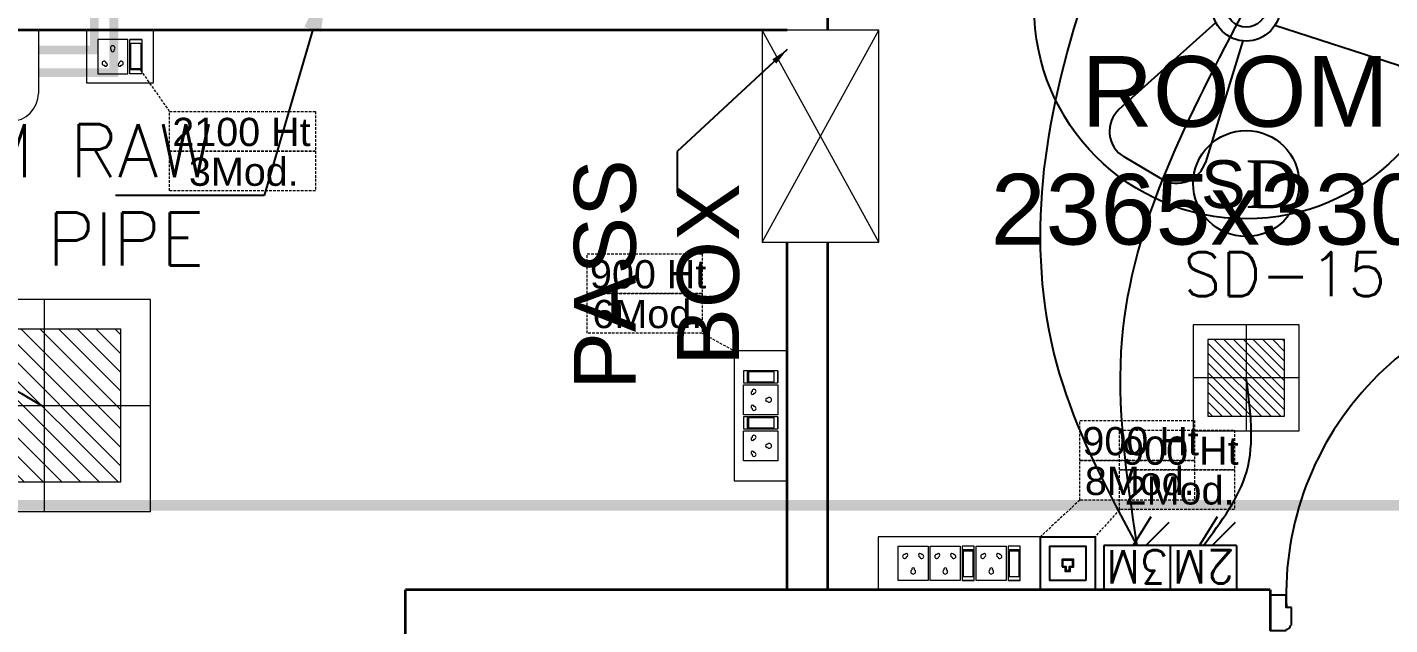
# Model space of a CAD drawing. Extents: x 3550807 to 4078732, y -628171 to -515859.
# Drawn here: x 3563039 to 3566892, y -525373 to -523682 of the extents above; entities that cross this region are included whole.
import ezdxf
from ezdxf import colors
from ezdxf.entities.mleader import LeaderData, LeaderLine
from ezdxf.math import Vec2, Vec3

# ---------------------------------------------------------------- set-up
doc = ezdxf.new("R2010")
doc.units = 0
doc.header["$LTSCALE"] = 6
doc.header["$MEASUREMENT"] = 0
for name, pattern in [('1', [0]), ('CONTINU', [0]), ('DASHED2', [0.375, 0.25, -0.125])]:
    doc.linetypes.add(name, pattern=pattern)
doc.layers.get('0').update_dxf_attribs({"linetype": 'CONTINUOUS'})
for name, color, linetype in [('24W UPS POWER LIGHT', 5, 'CONTINUOUS'), ('DIM', 7, 'CONTINUOUS'), ('DOOR', 44, 'CONTINUOUS'), ('ELE 36W LED LIGHT', 6, 'CONTINUOUS'), ('ELE-1200MM CEILINGFAN', 6, 'CONTINUOUS'), ('ELE-2M UPS P.SB', 3, 'CONTINUOUS'), ('ELE-3M RAW P.SB', 40, 'CONTINUOUS'), ('ELE.LAN POINT', 3, 'CONTINUOUS'), ('FA-FIRE TEXT', 7, 'CONTINUOUS'), ('HVAC_HI-WALL_1.5TR', 5, 'CONTINUOUS'), ('MEP_HVAC_COPPER_PIPE', 5, 'CONTINUOUS'), ('MEP_HVAC_DRAIN_PIPE', 7, 'CONTINUOUS'), ('TEXT', 5, 'CONTINUOUS')]:
    doc.layers.add(name, color=color, linetype=linetype)
doc.layers.add('CFT_LOOPING', color=7, linetype='1', lineweight=0, true_color=0xd6d600)
for name, color, linetype, lineweight in [('ELE-24W EMERGENCY  LED LIGHT', 5, 'CONTINUOUS', 18), ('ELE-2NOS OF 6-16 RAW POWER SOCKET', 1, 'CONTINUOUS', 20), ('ELE-36W LED LIGHT', 210, 'CONTINUOUS', 18), ('ELE-3NOS 6-16A POWER SOCKET', 5, 'CONTINUOUS', 25), ('FA-BELOW SMOKE DERECTOR', 1, 'CONTINUOUS', 25), ('MEP_HVAC_VRF_COPPER_PIPE', 6, 'CONTINUOUS', 9), ('PL-SOFT  WATER SUPPLY PIPE', 162, 'CONTINUOUS', 9), ('WALL', 10, 'CONTINUOUS', 35), ('WIN', 151, 'CONTINUOUS', 9)]:
    doc.layers.add(name, color=color, linetype=linetype, lineweight=lineweight)
doc.layers.add('ELE-6A AC SOCKET', color=7, linetype='CONTINUOUS', true_color=0x00ceb6)
doc.layers.add('ELE-LIGHTING WIRING', color=7, linetype='CONTINUOUS', true_color=0x63d7b6)
doc.styles.add('ARIAL', font='arial.ttf')
doc.styles.add('PDF Times New Roman', font='times.ttf')
doc.styles.add('ROMANS', font='romans.shx')
doc.styles.get("Standard").update_dxf_attribs({"font": 'SIMPLEX'})
doc.dimstyles.new('TEXT', dxfattribs={"dimscale": 0, "dimtxt": 500, "dimasz": 100, "dimexe": 75, "dimexo": 100, "dimgap": 50, "dimtad": 0, "dimdec": 0, "dimzin": 0, "dimdsep": 46, "dimtxsty": 'ARIAL', "dimblk": 'OBLIQUE', "dimcen": 0.09, "dimdle": 100, "dimclrd": 256, "dimclre": 256, "dimclrt": 6, "dimadec": 0, "dimazin": 0, "dimtfac": 1, "dimtdec": 0, "dimtofl": 0, "dimtmove": 2, "dimatfit": 3, "dimfxl": 0, "dimfrac": 2, "dimtolj": 1, "dimtzin": 0, "dimarcsym": 0})

# ---------------------------------------------------------------- blocks, each defined once
blk = doc.blocks.new('A$C19B8274B')
at = {"layer": 'DOOR', "color": 8}
for p, q in [((-45, 925), (-80, 925)), ((-80, 50), (-80, 925)), ((-45, 50), (-45, 925)), ((-45, 50), (-80, 50)), ((-940, -35), (-942.5, -35)), ((-60, -35), (-57.5, -35)), ((-955, -50), (-955, -47.5)), ((-45, -50), (-45, -47.5))]:
    blk.add_line(p, q, dxfattribs=at)
for points in [[(-940, 15), (-955, 15), (-955, 50), (-1000, 50), (-1000, -50), (-955, -50)], [(-60, 15), (-45, 15), (-45, 50), (0, 50), (0, -50), (-45, -50)], [(-940, -35), (-940, 15)], [(-60, -35), (-60, 15)]]:
    blk.add_lwpolyline(points, dxfattribs=at)
for centre, radius, start, end in [((-80, 50), 875, 90, 182.2924427752461), ((-955, -35), 12.5, 270, 0), ((-45, -35), 12.5, 180, 270)]:
    blk.add_arc(centre, radius, start, end, dxfattribs=at)
blk = doc.blocks.new('_Oblique')
at = {"color": 0, "linetype": 'ByBlock', "lineweight": -2}
blk.add_line((-0.5, -0.5), (0.5, 0.5), dxfattribs=at)
blk = doc.blocks.new('light300x600')
at = {"layer": 'ELE-36W LED LIGHT', "lineweight": 0}
for p, q in [((918214.7090835375, -78407.37249509472), (918214.7090835375, -79007.37249509478)), ((918814.7090835375, -78407.37249509472), (918214.7090835375, -78407.37249509472)), ((918514.7090835375, -78407.37249509472), (918514.7090835375, -79007.37249509478)), ((918814.7090835375, -79007.37249509478), (918814.7090835375, -78407.37249509472)), ((918298.3389551704, -78491.25845918385), (918298.5950476268, -78491.00236672752)), ((918298.3389551704, -78544.29146777285), (918351.6280562157, -78491.00236672752)), ((918298.3389551701, -78597.32447636187), (918404.6610648044, -78491.00236672758)), ((918298.3389551701, -78650.35748495086), (918457.6940733936, -78491.00236672755)), ((918298.3389551704, -78703.39049353982), (918510.7270819825, -78491.00236672752)), ((918298.3389551704, -78756.4235021288), (918563.7600905717, -78491.00236672751)), ((918298.3389551701, -78809.45651071782), (918616.7930991607, -78491.00236672758)), ((918298.3389551701, -78862.48951930682), (918669.8261077496, -78491.00236672752)), ((918298.3389551704, -78915.52252789578), (918722.8591163385, -78491.00236672752)), ((918298.3389551701, -78491.00236672754), (918298.3389551701, -78923.74262346195)), ((918731.0792119048, -78491.00236672754), (918298.3389551701, -78491.00236672754)), ((918731.0792119048, -78923.74262346195), (918731.0792119048, -78491.00236672754)), ((918343.1518681933, -78923.7426234619), (918731.0792119048, -78535.81527975028)), ((918396.1848767822, -78923.74262346196), (918731.0792119048, -78588.8482883393)), ((918449.2178853712, -78923.74262346196), (918731.0792119048, -78641.88129692829)), ((918214.7090835375, -78707.37249509475), (918814.7090835375, -78707.37249509475)), ((918502.2508939601, -78923.7426234619), (918731.0792119048, -78694.91430551725)), ((918555.2839025491, -78923.74262346193), (918731.0792119048, -78747.94731410629)), ((918608.316911138, -78923.74262346196), (918731.0792119048, -78800.98032269526)), ((918661.349919727, -78923.74262346196), (918731.0792119048, -78854.01333128425)), ((918714.3829283161, -78923.74262346199), (918731.0792119048, -78907.04633987321)), ((918298.3389551701, -78923.74262346195), (918731.0792119048, -78923.74262346195)), ((918214.7090835375, -79007.37249509478), (918814.7090835375, -79007.37249509478))]:
    blk.add_line(p, q, dxfattribs=at)
blk = doc.blocks.new('24w led emeregency')
at = {"layer": 'ELE-24W EMERGENCY  LED LIGHT'}
h = blk.add_hatch(dxfattribs=at)
h.set_pattern_fill('ANSI31', scale=166.666666666665, style=0)
h.set_pattern_definition([(45, (0, 0), (-14.73139127471959, 14.7313912747196), [])])
h.paths.add_polyline_path([(-115.397401795839, -115.397401795839), (-115.397401795839, 115.397401795839), (115.397401795839, 115.397401795839), (115.397401795839, -115.397401795839)])
at = {"layer": 'ELE-24W EMERGENCY  LED LIGHT', "color": 5}
for p, q in [((0, 160), (0, -160)), ((-160, 0), (160, 0))]:
    blk.add_line(p, q, dxfattribs=at)
for points in [[(-160, -160), (-160, 160), (160, 160), (160, -160)], [(-115.397401795839, -115.397401795839), (-115.397401795839, 115.397401795839), (115.397401795839, 115.397401795839), (115.397401795839, -115.397401795839)]]:
    blk.add_lwpolyline(points, close=True, dxfattribs=at)
blk = doc.blocks.new('A$C07FB25EA')
at = {"layer": 'ELE-1200MM CEILINGFAN', "color": 3}
for p, q in [((6.532776267500593, 13.36735990063607), (9.466628320107704, 11.64112324596863)), ((0.2555713899018883, 2.637343919337582), (3.168330920685548, 12.07415516399124)), ((9.838218455632159, 7.943537505430868), (2.358767898105725, 1.207109641702118)), ((-11.7984145034352, 4.548378357842012), (-2.224771563924151, 1.439198100535577)), ((-14.84286138923198, -1.026129745423532), (-14.81482261964993, 2.37777899041248)), ((-2.411792527615034, -1.097340643536882), (-12.04069056159642, -3.293222517087997)), ((2.156221137716784, -1.540003275806157), (8.872359640910874, -8.780932646906876)), ((1.960196047803038, -12.49191586327652), (-0.1339963341779367, -2.646307742243152)), ((8.31008512173139, -12.34123015521618), (5.348194299542229, -14.01890223638475))]:
    blk.add_line(p, q, dxfattribs=at)
at = {"layer": 'ELE-1200MM CEILINGFAN', "color": 5, "ltscale": 10}
blk.add_circle((0, 0), 16.44920765180997, dxfattribs=at)
at = {"layer": 'ELE-1200MM CEILINGFAN', "color": 3}
for radius in [2.649698036423876, 1.57768634052507]:
    blk.add_circle((0, 0), radius, dxfattribs=at)
for centre, radius, start, end in [((5.364932230608247, 11.38253260855709), 2.302911, 59.52805232013018, 162.5228544712673), ((8.29878428322263, 9.656295953875087), 2.302911, 311.9493309576654, 59.52805232013018), ((-12.51198974412546, 2.358810032856127), 2.302911000000001, 71.9493309579858, 179.5280523201116), ((-12.54002851371843, -1.045098702990799), 2.302911000000001, 179.5280523201116, 282.5228544713182), ((7.175096283113817, -10.33743390556629), 2.302911000000001, 299.5280523201873, 42.52285447146621), ((4.213205460910103, -12.01510598673485), 2.302911000000001, 191.9493309577734, 299.5280523201873)]:
    blk.add_arc(centre, radius, start, end, dxfattribs=at)
blk = doc.blocks.new('2M UPS SB')
at = {"layer": 'ELE-2M UPS P.SB', "color": 3}
for p, q in [((-133.7655910551548, 160), (-69.26612788438797, 265.2194964364171)), ((-88.23655763268471, 160), (-3.38374388217926, 244.8528137430549)), ((-240, 160), (-240, 0)), ((0, 160), (-240, 160)), ((0, 160), (0, 0))]:
    blk.add_line(p, q, dxfattribs=at)
blk.add_text('2M', height=120, rotation=180, dxfattribs=at).set_placement((-6.021764248609543, 142.9791077449918))
blk = doc.blocks.new('TEWSER')
at = {"layer": 'ELE-3M RAW P.SB'}
for p, q in [((0, 0), (125, 0)), ((0, 0), (0, -187.5000000001164)), ((0, -68.9348106419202), (-66.29126073652878, -2.643549905624241)), ((0, -104.5043680202216), (-82.20273159211501, -54.11416240036488)), ((0, -187.5000000001164), (125, -187.5000000001164))]:
    blk.add_line(p, q, dxfattribs=at)
blk.add_text('3M', height=93.75000000006436, rotation=269.9999999999999, dxfattribs=at).set_placement((13.29757207352668, -4.704503317945637))
blk = doc.blocks.new('RTUH 6U')
at = {"layer": 'ELE-2NOS OF 6-16 RAW POWER SOCKET', "color": 30, "ltscale": 300}
for p, q in [((-311.5148522858508, -26.47821136575658), (-226.5000409251079, -26.47821136575658)), ((-311.5148522858508, -123.5216896266211), (-311.5148522858508, -26.47821136575658)), ((-226.5000409251079, -26.47821136575658), (-226.5000409251079, -123.5216896266211)), ((-187.0565626639873, -26.47821136575658), (-220.8652583165094, -26.47821136575658)), ((-220.8652583165094, -26.47821136575658), (-220.8652583165094, -123.5216896266211)), ((-189.8739539682865, -37.04342875699513), (-218.0478670122102, -37.04342875699513)), ((-218.0478670122102, -37.04342875699513), (-218.0478670122102, -112.9564722352661)), ((-189.8739539682865, -112.9564722352661), (-189.8739539682865, -37.04342875699513)), ((-187.0565626639873, -123.5216896266211), (-187.0565626639873, -26.47821136575658)), ((-187.0565626639873, -123.5216896266211), (-187.0565626639873, -26.47821136575658)), ((-181.4217800553888, -123.5216896266211), (-181.4217800553888, -26.47821136575658)), ((-181.4217800553888, -26.47821136575658), (-96.40696869464591, -26.47821136575658)), ((-96.40696869464591, -26.47821136575658), (-96.40696869464591, -123.5216896266211)), ((-56.96349043352529, -26.47821136575658), (-90.77218608604744, -26.47821136575658)), ((-90.77218608604744, -26.47821136575658), (-90.77218608604744, -123.5216896266211)), ((-59.78088173829019, -37.04342875699513), (-87.9547947817482, -37.04342875699513)), ((-87.9547947817482, -37.04342875699513), (-87.9547947817482, -112.9564722352661)), ((-59.78088173829019, -112.9564722352661), (-59.78088173829019, -37.04342875699513)), ((-56.96349043352529, -123.5216896266211), (-56.96349043352529, -26.47821136575658)), ((-56.96349043352529, -123.5216896266211), (-56.96349043352529, -26.47821136575658)), ((-189.8739539682865, -40.42429832229391), (-218.0478670122102, -40.42429832229391)), ((-59.78088173829019, -40.42429832229391), (-87.9547947817482, -40.42429832229391)), ((-218.0478670122102, -112.9564722352661), (-189.8739539682865, -112.9564722352661)), ((-87.9547947817482, -112.9564722352661), (-59.78088173829019, -112.9564722352661)), ((-226.5000409251079, -123.5216896266211), (-311.5148522858508, -123.5216896266211)), ((-187.0565626639873, -123.5216896266211), (-220.8652583165094, -123.5216896266211)), ((-220.8652583165094, -123.5216896266211), (-187.0565626639873, -123.5216896266211)), ((-96.40696869464591, -123.5216896266211), (-181.4217800553888, -123.5216896266211)), ((-56.96349043352529, -123.5216896266211), (-90.77218608604744, -123.5216896266211)), ((-90.77218608604744, -123.5216896266211), (-56.96349043352529, -123.5216896266211))]:
    blk.add_line(p, q, dxfattribs=at)
blk.add_lwpolyline([(-4.092510789632797e-05, 4.950386937707663e-05), (-368.4783017947339, 4.950386937707663e-05), (-368.4783017947339, -149.9999504961306), (-4.092510789632797e-05, -149.9999504961306)], close=True, dxfattribs=at)
for centre, radius, start, end in [((-293.2345507191494, -56.05690794810653), 5.702069884256065, 87.48996629468185, 354.7310871131253), ((-288.7399569302797, -52.13456946169026), 4.600757324912477, 284.9048633383454, 157.3161900704558), ((-249.274936280679, -52.13456946169026), 4.600757324912477, 22.68380993221952, 255.0951366616546), ((-244.7803424918093, -56.05690794810653), 5.702069884256065, 185.2689128868746, 92.51003370531816), ((-163.1414784886874, -56.05690794810653), 5.702069884256065, 87.48996629468185, 354.7310871131253), ((-158.6468846998177, -52.13456946169026), 4.600757324912477, 284.9048633383454, 157.3161900677805), ((-119.181864050217, -52.13456946169026), 4.600757324912477, 22.68380993221952, 255.0951366616546), ((-114.6872702613473, -56.05690794810653), 5.702069884256065, 185.2689128868746, 92.51003370531816), ((-269.0074466057122, -98.95577360759489), 6.616767067351513, 127.1583653105455, 52.84163468502312), ((-269.0074466057122, -92.33763240661938), 4.216839631110872, 341.4031195241894, 198.5968804773098), ((-138.9143743752502, -98.95577360759489), 6.616767067351513, 127.1583653105455, 52.84163468502312), ((-138.9143743752502, -92.33763240661938), 4.216839631110872, 341.4031195241894, 198.5968804773098)]:
    blk.add_arc(centre, radius, start, end, dxfattribs=at)
blk = doc.blocks.new('543WYH')
at = {"layer": 'ELE-2NOS OF 6-16 RAW POWER SOCKET', "color": 30, "linetype": 'ByBlock'}
for p, q in [((-123.5217769169249, -56.96345380821731), (-123.5217769169249, -90.77214946039021)), ((-26.47829865571111, -56.96345380821731), (-123.5217769169249, -56.96345380821731)), ((-26.47829865571111, -56.96345380821731), (-123.5217769169249, -56.96345380821731)), ((-112.9565595253371, -59.78084511263296), (-112.9565595253371, -87.95475815609097)), ((-37.04351604729891, -59.78084511263296), (-112.9565595253371, -59.78084511263296)), ((-109.5756899602711, -59.78084511263296), (-109.5756899602711, -87.95475815609097)), ((-37.04351604729891, -87.95475815609097), (-37.04351604729891, -59.78084511263296)), ((-26.47829865571111, -56.96345380821731), (-26.47829865571111, -90.77214946039021)), ((-26.47829865571111, -90.77214946039021), (-26.47829865571111, -56.96345380821731)), ((-123.5217769169249, -90.77214946039021), (-26.47829865571111, -90.77214946039021)), ((-123.5217769169249, -96.40693206898868), (-26.47829865571111, -96.40693206898868)), ((-123.5217769169249, -181.4217434299644), (-123.5217769169249, -96.40693206898868)), ((-112.9565595253371, -87.95475815609097), (-37.04351604729891, -87.95475815609097)), ((-26.47829865571111, -96.40693206898868), (-26.47829865571111, -181.4217434299644)), ((-26.47829865571111, -181.4217434299644), (-123.5217769169249, -181.4217434299644)), ((-123.5217769169249, -187.0565260385629), (-123.5217769169249, -220.8652216907358)), ((-26.47829865571111, -187.0565260385629), (-123.5217769169249, -187.0565260385629)), ((-26.47829865571111, -187.0565260385629), (-123.5217769169249, -187.0565260385629)), ((-112.9565595253371, -189.8739173429785), (-112.9565595253371, -218.047830386553)), ((-37.04351604729891, -189.8739173429785), (-112.9565595253371, -189.8739173429785)), ((-109.5756899602711, -189.8739173429785), (-109.5756899602711, -218.047830386553)), ((-37.04351604729891, -218.047830386553), (-37.04351604729891, -189.8739173429785)), ((-26.47829865571111, -187.0565260385629), (-26.47829865571111, -220.8652216907358)), ((-26.47829865571111, -220.8652216907358), (-26.47829865571111, -187.0565260385629)), ((-123.5217769169249, -220.8652216907358), (-26.47829865571111, -220.8652216907358)), ((-123.5217769169249, -311.5148156604264), (-123.5217769169249, -226.5000042994507)), ((-123.5217769169249, -226.5000042994507), (-26.47829865571111, -226.5000042994507)), ((-112.9565595253371, -218.047830386553), (-37.04351604729891, -218.047830386553)), ((-26.47829865571111, -226.5000042994507), (-26.47829865571111, -311.5148156604264)), ((-26.47829865571111, -311.5148156604264), (-123.5217769169249, -311.5148156604264)), ((-123.5217769169249, -402.164409630117), (-123.5217769169249, -317.1495982691413)), ((-123.5217769169249, -317.1495982691413), (-26.47829865571111, -317.1495982691413)), ((-26.47829865571111, -317.1495982691413), (-26.47829865571111, -402.164409630117)), ((-26.47829865571111, -402.164409630117), (-123.5217769169249, -402.164409630117))]:
    blk.add_line(p, q, dxfattribs=at)
blk.add_lwpolyline([(-150.0000377865508, -4.299450665712357e-06), (-150.0000377865508, -459.1278591387672), (-3.778655081987381e-05, -459.1278591387672), (-3.778655081987381e-05, -4.299450665712357e-06)], close=True, dxfattribs=at)
for centre, radius, start, end in [((-97.86541882064193, -119.1818274246762), 4.600757324911249, 112.6838099348948, 345.0951366623098), ((-93.9430803344585, -114.6872336358065), 5.702069884254543, 275.2689128867673, 182.510033704047), ((-97.86541882064193, -158.6468480741605), 4.600757324911249, 14.90486333769024, 247.3161900656643), ((-57.6623558755964, -138.914337749593), 4.216839631109748, 71.40311952469378, 288.5968804753062), ((-51.0442146747373, -138.914337749593), 6.616767067349747, 217.1583653105455, 142.8416346886511), ((-93.9430803344585, -163.141441863263), 5.702069884254543, 177.489966295953, 84.73108711323273), ((-97.86541882064193, -249.2748996550217), 4.600757324911249, 112.6838099348948, 345.0951366609087), ((-93.9430803344585, -244.780305866152), 5.702069884254543, 275.2689128867673, 182.5100337052157), ((-57.6623558755964, -269.0074099799385), 4.216839631109748, 71.40311952469378, 288.5968804753062), ((-51.0442146747373, -269.0074099799385), 6.616767067349747, 217.1583653105455, 142.8416346894545), ((-97.86541882064193, -288.7399203048553), 4.600757324911249, 14.90486333909126, 247.3161900651052), ((-93.9430803344585, -293.234514093725), 5.702069884254543, 177.4899662947843, 84.73108711323273), ((-97.86541882064193, -339.9244936248288), 4.600757324911249, 112.6838099343357, 345.0951366623098), ((-93.9430803344585, -335.4298998358427), 5.702069884254543, 275.2689128867673, 182.5100337052157), ((-97.86541882064193, -379.3895142744295), 4.600757324911249, 14.90486333769024, 247.3161900656643), ((-93.9430803344585, -383.8841080634156), 5.702069884254543, 177.4899662947843, 84.73108711323273), ((-57.6623558755964, -359.6570039496291), 4.216839631109748, 71.40311952469378, 288.5968804753062), ((-51.0442146747373, -359.6570039496291), 6.616767067349747, 217.1583653105455, 142.8416346894545)]:
    blk.add_arc(centre, radius, start, end, dxfattribs=at)
blk = doc.blocks.new('EQ2WE')
at = {"layer": 'ELE-6A AC SOCKET', "lineweight": 0}
for p, q in [((-98.74961535586044, 169.5296093540965), (-215.4297063327394, 169.5296093540965)), ((-215.4297063327394, 169.5296093540965), (-215.4297063327394, 36.34056040062569)), ((-98.74961535586044, 36.34056040062569), (-98.74961535586044, 169.5296093540965)), ((-91.01605767477304, 36.34056040062569), (-91.01605767477304, 169.5296093540965)), ((-91.01605767477304, 169.5296093540965), (-44.61471158778295, 169.5296093540965)), ((-44.61471158778295, 169.5296093540965), (-91.01605767477304, 169.5296093540965)), ((-44.61471158778295, 169.5296093540965), (-44.61471158778295, 36.34056040062569)), ((-44.61471158778295, 169.5296093540965), (-44.61471158778295, 36.34056040062569)), ((-87.14927883446217, 50.84098105295561), (-87.14927883446217, 155.0291887017665)), ((-87.14927883446217, 155.0291887017665), (-48.48149042809382, 155.0291887017665)), ((-48.48149042809382, 155.0291887017665), (-48.48149042809382, 50.84098105295561)), ((-48.48149042809382, 55.48111566121224), (-87.14927883446217, 55.48111566121224)), ((-215.4297063327394, 36.34056040062569), (-98.74961535586044, 36.34056040062569)), ((-44.61471158778295, 36.34056040062569), (-91.01605767477304, 36.34056040062569)), ((-48.48149042809382, 50.84098105295561), (-87.14927883446217, 50.84098105295561))]:
    blk.add_line(p, q, dxfattribs=at)
blk.add_lwpolyline([(0, 0), (-257.3377121933736, 0), (-257.3377121933736, 205.8701697547222), (0, 205.8701697547222)], close=True, dxfattribs=at)
for centre, radius, start, end in [((-157.0896608447656, 135.8136806810508), 9.081299729220849, 307.1583653148004, 232.8416346884283), ((-157.0896608447656, 126.7304949983954), 5.787476604568305, 161.4031195280473, 18.59688047086035), ((-190.3405810883269, 76.93636897683609), 7.825907300167327, 5.268912887902898, 272.5100337055451), ((-184.1718958457932, 71.55308571003843), 6.314391276533496, 202.6838099291593, 75.09513666362629), ((-130.0074258428067, 71.55308571003843), 6.314391276533496, 104.9048633363737, 337.3161900708406), ((-123.8387406007387, 76.93636897683609), 7.825907300167327, 267.4899662944549, 174.7310871120971)]:
    blk.add_arc(centre, radius, start, end, dxfattribs=at)
blk = doc.blocks.new('Voice')
at = {"layer": 'ELE.LAN POINT', "color": 6}
for points in [[(-0.0001435091835446656, -31.83524279187447), (127.8731920092255, -31.83524279191364), (127.8731920092255, 91.99998739433515), (-0.0001435091835446656, 91.99998739437433)], [(21.85946668858487, -9.975632593831826), (106.0135818114571, -9.975632593831826), (106.0135818114571, 70.14037719625334), (21.85946668858487, 70.14037719629252)], [(77.26763112169853, 21.4423185055611), (69.73059573140364, 21.4423185055611), (69.73059573140364, 11.69924630392988), (58.14245276861877, 11.69924630392988), (58.14245276861877, 21.4423185055611), (50.60541737832387, 21.4423185055611), (50.60541737832387, 38.72242609717381), (77.26763112169853, 38.72242609717381)], [(75.92159601097843, 22.78835361628119), (68.38456062068354, 22.78835361628119), (68.38456062068354, 13.04528141464998), (59.48848787933886, 13.04528141464998), (59.48848787933886, 22.78835361628119), (51.95145248904397, 22.78835361628119), (51.95145248904397, 37.37639098645371), (75.92159601097843, 37.37639098645371)]]:
    blk.add_lwpolyline(points, close=True, dxfattribs=at)
blk = doc.blocks.new('SMOKE DETECTOR')
at = {"layer": 'FA-BELOW SMOKE DERECTOR', "color": 7}
blk.add_circle((931028.7306233168, -118293.8702529273), 166.0108993562608, dxfattribs=at)
at = {"layer": 'FA-BELOW SMOKE DERECTOR', "insert": (930887.0836242564, -118372.9609814075), "char_height": 150, "attachment_point": 7, "style": 'PDF Times New Roman'}
blk.add_mtext('{\\fArial|b0|i0|c0|p34;S}D', dxfattribs=at)
blk = doc.blocks.new('HI WALL SPLIT AC UNIT 1.5TR')
at = {"layer": 'HVAC_HI-WALL_1.5TR', "color": 7, "lineweight": 5}
for p, q in [((1295285.094062001, -129882.4152555451), (1295362.690297949, -129951.570953507)), ((1295594.968264924, -129882.4152555451), (1295517.372028977, -129951.570953507))]:
    blk.add_line(p, q, dxfattribs=at)
at = {"layer": 'HVAC_HI-WALL_1.5TR', "color": 5, "lineweight": 5}
for p, q in [((1295075.965363557, -129962.8062686893), (1295847.465363557, -129962.8062686893)), ((1294997.215363557, -130220.8062686893), (1294997.215363557, -130041.5562686893)), ((1295926.215363557, -130220.8062686893), (1295926.215363557, -130041.5562686893)), ((1294997.215363557, -130220.8062686893), (1295926.215363557, -130220.8062686893))]:
    blk.add_line(p, q, dxfattribs=at)
at = {"layer": 'HVAC_HI-WALL_1.5TR', "color": 8, "lineweight": 5}
for p, q in [((1295075.965363557, -129969.7335215405), (1295847.465363557, -129969.7335215405)), ((1295075.965363557, -129978.9698862642), (1295847.465363557, -129978.9698862642)), ((1295075.965363557, -129988.2062509879), (1295847.465363557, -129988.2062509879)), ((1295075.965363557, -129999.7517275843), (1295847.465363557, -129999.7517275843)), ((1295075.965363557, -130008.9880095412), (1295847.465363557, -130008.9880095412))]:
    blk.add_line(p, q, dxfattribs=at)
at = {"layer": 'HVAC_HI-WALL_1.5TR', "color": 5, "lineweight": 5}
for centre, radius, start, end in [((1295075.965363557, -130041.5562686895), 78.75, 90, 180), ((1295847.465363557, -130041.5562686895), 78.7500000000291, 0, 90)]:
    blk.add_arc(centre, radius, start, end, dxfattribs=at)
at = {"layer": 'HVAC_HI-WALL_1.5TR', "color": 7, "lineweight": 5}
for points in [[(1295304.003380456, -129864.2081092676), (1295266.184743546, -129900.6224018228), (1295175.851184335, -129768.959344816)], [(1295576.05894647, -129864.2081092676), (1295613.877583379, -129900.6224018228), (1295704.21114259, -129768.959344816)]]:
    blk.add_solid(points, dxfattribs=at)
blk = doc.blocks.new('1232')
at = {"layer": 'WALL', "color": 8, "linetype": 'ByBlock'}
for p, q in [((-17919.99999999767, 14194.17209221388), (-17919.99999999627, 15045.17209221143)), ((-18034.99999999581, 14194.17209221376), (-20314.99999999581, 14194.17209221376)), ((-18034.99999999627, 12610.17209221411, -101230.7692307693), (-18034.99999999627, 13594.17209221388, -101230.7692307693)), ((-17920.00000000093, 12610.17209221423), (-17919.99999999907, 13594.17209221399)), ((-16669.08446948789, 12610.17209221469), (-19115, 12610.17209221423)), ((-19114.99999999814, 9945.172092215507), (-19115, 12610.17209221376)), ((-16669.08446948789, 12610.17209221469), (-16669.08446948789, 12495.17209221469))]:
    blk.add_line(p, q, dxfattribs=at)
at = {"layer": 'WALL', "color": 8, "lineweight": 0}
blk.add_line((-18999.99999999953, 12610.1720922133), (-16870.0000000149, 12610.17209221516), dxfattribs=at)
at = {"layer": 'WIN', "color": 8, "linetype": 'Continuous'}
for p, q in [((-17775.78369016247, 13594.17209221411), (-18105.78369016247, 14194.17209221376)), ((-18105.78369016247, 13594.17209221388), (-17775.78369016247, 14194.17209221376))]:
    blk.add_line(p, q, dxfattribs=at)
blk.add_lwpolyline([(-18105.78369016247, 13594.17209221388), (-17775.78369016247, 13594.17209221411), (-17775.78369016247, 14194.17209221388), (-18105.78369016247, 14194.17209221388)], close=True, dxfattribs=at)
at = {"layer": 'DOOR', "color": 8, "linetype": 'Continuous'}
blk.add_blockref('A$C19B8274B', (-15669.08446948789, 12545.17209221749), dxfattribs=at)
at = {"layer": 'DIM', "color": 8, "insert": (-16768.28265651409, 14185.74142401165), "char_height": 200, "width": 1980.80319216795, "attachment_point": 5, "style": 'ARIAL'}
blk.add_mtext('SPERM COLLECTION ROOM 2365x3300', dxfattribs=at)
at = {"layer": 'DIM', "color": 8, "linetype": 'Continuous', "insert": (-18403.72254816024, 13502.16848158126, -101230.7692307693), "char_height": 175, "width": 1149.249658935878, "attachment_point": 5, "rotation": 90, "style": 'ARIAL'}
blk.add_mtext('PASS BOX', dxfattribs=at)
at = {"layer": 'WIN', "color": 8, "linetype": 'Continuous'}
blk.add_leader([(-18034.99999999581, 14139.17026212241, -101230.7692307694), (-18346.47903044708, 13850.63858705189, -101230.7692307694), (-18346.47903044708, 13732.87135203916, -101230.7692307694)], dimstyle='TEXT', override={"dimscale": 1, "dimtxt": 200, "dimasz": 50, "dimfxl": 0.18}, dxfattribs=at)

msp = doc.modelspace()

# ---------------------------------------------------------------- linework, layer by layer
at = {"layer": 'CFT_LOOPING', "color": 7, "linetype": 'DASHED2', "ltscale": 5}
for p, q in [((3563441.864739097, -523920.0898109892), (3563359.959009978, -523802.7381798483)), ((3564947.899091218, -524547.8558238761), (3565038.589329227, -524597.5425276743)), ((3566015.789895902, -525020.2873294816), (3565904.386651032, -525123.7816203218)), ((3566128.34430008, -525047.0705914682), (3566059.277959679, -525123.7816581083))]:
    msp.add_line(p, q, dxfattribs=at)
for points in [[(3563441.864739097, -523920.0898109892), (3563854.460727106, -523920.0898109892), (3563854.460727106, -524032.5898109892), (3563441.864739097, -524032.5898109892)], [(3563441.864739097, -524032.5898109892), (3563854.460727106, -524032.5898109892), (3563854.460727106, -524145.0898109892), (3563441.864739097, -524145.0898109892)], [(3564623.079072183, -524322.8558238761), (3564947.899091218, -524322.8558238761), (3564947.899091218, -524435.3558238761), (3564623.079072183, -524435.3558238761)], [(3564623.079072183, -524435.3558238761), (3564947.899091218, -524435.3558238761), (3564947.899091218, -524547.8558238761), (3564623.079072183, -524547.8558238761)], [(3566128.34430008, -524822.0705914682), (3566453.164319115, -524822.0705914682), (3566453.164319115, -524934.5705914682), (3566128.34430008, -524934.5705914682)], [(3566128.34430008, -524934.5705914682), (3566453.164319115, -524934.5705914682), (3566453.164319115, -525047.0705914682), (3566128.34430008, -525047.0705914682)]]:
    msp.add_lwpolyline(points, close=True, dxfattribs=at)
at = {"layer": 'CFT_LOOPING', "color": 7, "linetype": 'DASHED2', "ltscale": 5, "elevation": 1.153141327091799e-10}
for points in [[(3566015.789895902, -524795.2873294816), (3566340.609914937, -524795.2873294816), (3566340.609914937, -524907.7873294816), (3566015.789895902, -524907.7873294816)], [(3566015.789895902, -524907.7873294816), (3566340.609914937, -524907.7873294816), (3566340.609914937, -525020.2873294816), (3566015.789895902, -525020.2873294816)]]:
    msp.add_lwpolyline(points, close=True, dxfattribs=at)
at = {"layer": 'ELE-LIGHTING WIRING', "linetype": 'ByBlock'}
for points in [[(3566177.823376358, -525148.7816581082), (3565968.402992735, -524693.165384151), (3566486.089329224, -522573.7816581085)], [(3566177.823376358, -525148.7816581082), (3566135.5753397, -524564.7782809848), (3566486.559548658, -523624.2518775449)], [(3561045.30954866, -526877.0018775453, 4.02279276905554e-09), (3560504.457915412, -524588.3290482732), (3562103.469284758, -524309.7915839355), (3563079.589453093, -524752.501877545, 2.109365528057402e-08)], [(3564015.370698036, -528234.6283318121), (3561654.953748491, -526814.1454193345), (3561045.309548642, -524752.501877545, 2.75593201977011e-08)]]:
    msp.add_spline(points, degree=3, dxfattribs=at)
at = {"layer": 'ELE-LIGHTING WIRING', "color": 254, "linetype": 'ByBlock', "true_color": 0xdebad0}
msp.add_spline([(3566365.323376359, -525148.7816581083), (3566487.856626885, -524938.7660001713), (3566486.559548662, -524674.2518775443)], degree=3, dxfattribs=at)
at = {"layer": 'MEP_HVAC_COPPER_PIPE', "linetype": 'ByBlock', "const_width": 25}
msp.add_lwpolyline([(3563070.589329225, -523746.0440491324), (3563228.793181585, -523746.0440491324), (3563227.272111613, -521443.7816581125)], dxfattribs=at)
at = {"layer": 'MEP_HVAC_DRAIN_PIPE', "linetype": 'ByBlock', "const_width": 25}
msp.add_lwpolyline([(3563070.589329225, -523810.5898468428), (3563284.272087066, -523810.5898468428), (3563284.272087066, -523498.7816581094)], dxfattribs=at)
at = {"layer": 'MEP_HVAC_VRF_COPPER_PIPE', "color": 6, "linetype": 'ByBlock', "const_width": 30, "elevation": -0.007653584176164848}
msp.add_lwpolyline([(3567127.590496398, -525463.6929099457), (3567127.590496398, -525035.2469571604), (3562884.626829172, -525035.2469571604)], dxfattribs=at)

# ---------------------------------------------------------------- block references
at = {"linetype": 'ByBlock'}
msp.add_blockref('1232', (3583223.589329224, -537883.9537503232), dxfattribs=at)
at = {"layer": '24W UPS POWER LIGHT', "lineweight": 9, "xscale": -0.9375000000222322, "yscale": 0.9375000000222322, "zscale": 0.9375000000222322}
msp.add_blockref('24w led emeregency', (3566486.559548662, -524674.2518775443), dxfattribs=at)
at = {"layer": 'ELE 36W LED LIGHT', "rotation": 89.9999999995464}
msp.add_blockref('light300x600', (3484380.437046293, -1443267.210960459, 2.109365528057402e-08), dxfattribs=at)
at = {"layer": 'ELE-1200MM CEILINGFAN', "color": 7, "ltscale": 8, "xscale": 36.47592107175105, "yscale": 36.47592107175105, "zscale": 36.47592107175105, "rotation": 180}
msp.add_blockref('A$C07FB25EA', (3566486.559548658, -523624.2518775449), dxfattribs=at)
at = {"layer": 'ELE-2M UPS P.SB', "color": 6, "xscale": 0.7812500000005363, "yscale": 0.7812500000005363, "zscale": 0.7812500000005363}
msp.add_blockref('2M UPS SB', (3566459.073376359, -525273.7816581085), dxfattribs=at)
at = {"layer": 'ELE-2NOS OF 6-16 RAW POWER SOCKET', "color": 3, "linetype": 'ByBlock', "rotation": 89.99999999999999}
msp.add_blockref('RTUH 6U', (3565038.589378731, -524597.5424867492, -101230.7692307693), dxfattribs=at)
at = {"layer": 'ELE-3M RAW P.SB', "color": 26, "linetype": 'ByBlock', "rotation": 269.9999999999999}
msp.add_blockref('TEWSER', (3566271.573376359, -525148.7816581085), dxfattribs=at)
at = {"layer": 'ELE-3NOS 6-16A POWER SOCKET', "color": 254, "linetype": 'ByBlock', "true_color": 0xdebad0, "rotation": 270}
msp.add_blockref('543WYH', (3565904.386655331, -525273.7816581083), dxfattribs=at)
at = {"layer": 'ELE-6A AC SOCKET', "color": 254, "linetype": 'ByBlock', "true_color": 0xdebad0, "xscale": 0.7286145446852714, "yscale": 0.7286145446852714, "zscale": 0.7286145446852714}
msp.add_blockref('EQ2WE', (3563395.283329052, -523839.7816581095), dxfattribs=at)
at = {"layer": 'ELE.LAN POINT', "color": 7, "xscale": -1.211286963933217, "yscale": 1.211286963933217, "zscale": 1.211286963933217, "rotation": 359.9999999999999}
msp.add_blockref('Voice', (3566059.277785848, -525235.2200435211), dxfattribs=at)
at = {"layer": 'FA-BELOW SMOKE DERECTOR', "color": 6, "xscale": 0.9035551315104862, "yscale": 0.9035551315104862, "zscale": 0.9035551315104862}
msp.add_blockref('SMOKE DETECTOR', (2725250.772410266, -417239.2183842766), dxfattribs=at)
at = {"layer": 'HVAC_HI-WALL_1.5TR', "rotation": 180}
msp.add_blockref('HI WALL SPLIT AC UNIT 1.5TR', (4858067.804692782, -653910.5879267994), dxfattribs=at)

# ---------------------------------------------------------------- texts
at = {"layer": 'FA-FIRE TEXT', "color": 200, "linetype": 'CONTINU', "insert": (3566308.778925351, -524318.00725982), "char_height": 125, "width": 349.8378647597838, "attachment_point": 1, "style": 'ROMANS'}
msp.add_mtext('{\\C256;SD-15\\P}', dxfattribs=at)
at = {"layer": 'PL-SOFT  WATER SUPPLY PIPE', "color": 5, "insert": (3562362.471418166, -523956.5853112785), "char_height": 150, "width": 1899.144357751356, "attachment_point": 1}
msp.add_mtext('%%c20MM RAW WATER PIPE', dxfattribs=at)
at = {"layer": 'TEXT', "color": 7, "char_height": 80, "attachment_point": 1}
for s, insert, width in [('\\A1;{\\fArial|b0|i0|c0|p34;2100 Ht}', (3563449.306579157, -523938.1680151637), 8957.987203209177), ('\\A1;{\\fArial|b0|i0|c0|p34;3Mod.}', (3563496.407669212, -524050.6680151684), 352.574825963015), ('\\A1;{\\fArial|b0|i0|c0|p34;900 Ht\\P}', (3564630.520912244, -524340.9340280506), 8957.987203209177), ('\\A1;{\\fArial|b0|i0|c0|p34;6Mod.\\P}', (3564637.53970441, -524453.4340280553), 352.574825963015), ('\\A1;{\\fArial|b0|i0|c0|p34;900 Ht\\P}', (3566023.231735962, -524813.3655336561), 8957.987203209177), ('\\A1;{\\fArial|b0|i0|c0|p34;900 Ht\\P}', (3566135.78614014, -524840.1487956428), 8957.987203209177), ('\\A1;{\\fArial|b0|i0|c0|p34;8Mod.\\P}', (3566030.250528129, -524925.8655336607), 352.574825963015), ('\\A1;{\\fArial|b0|i0|c0|p34;2Mod.\\P}', (3566142.804932307, -524952.6487956474), 352.574825963015)]:
    msp.add_mtext(s, dxfattribs=dict(at, insert=insert, width=width))

# ---------------------------------------------------------------- leaders
at = {"layer": 'PL-SOFT  WATER SUPPLY PIPE', "color": 5}
ml = msp.add_multileader_mtext('Standard', dxfattribs=at)
ml.set_content('', color=5)
ml.set_leader_properties()
ml.build(insert=Vec2(0, 0))
ml.multileader.update_dxf_attribs({"text_right_attachment_type": 6, "dogleg_length": 418.4005643366836, "arrow_head_size": 150})
ctx = ml.context
ctx.base_point, ctx.arrow_head_size, ctx.plane_origin, ctx.plane_x_axis, ctx.plane_y_axis = Vec3(3563286.469000633, -524156.1668919853), 150, Vec3(3563706.509564971, -524158.1668919853), Vec3(1, -4.898587196589413e-16), Vec3(4.898587196589413e-16, 1)
ctx.right_attachment, ctx.text_align_type = 6, 2
notes = []
notes.append((ctx, [(0, (1, 1, 0), (3563708.86956497, -524158.1668919853), (-0.9999999999999999, 4.898587196589416e-16), 418.4005643366836, [(0, [(3563888.614028643, -523544.2780945356)], 0, [])])]))
ctx.mtext.insert, ctx.mtext.text_direction, ctx.mtext.rotation, ctx.mtext.width, ctx.mtext.alignment = Vec3(3563288.469000633, -524154.1668919853), Vec3(1, -4.898587196589413e-16), 6.283185307179585, 248.4909477210604, 3
for ctx, leaders in notes:
    for number, flags, end, landing, length, lines in leaders:
        leader = LeaderData()
        leader.index, (leader.has_last_leader_line, leader.has_dogleg_vector, leader.attachment_direction) = number, flags
        leader.last_leader_point, leader.dogleg_vector, leader.dogleg_length = Vec3(end), Vec3(landing), length
        for number, points, colour, breaks in lines:
            line = LeaderLine()
            line.index, line.vertices, line.color, line.breaks = number, Vec3.list(points), colors.encode_raw_color(colour), breaks
            leader.lines.append(line)
        ctx.leaders.append(leader)

doc.saveas('drawing.dxf')
